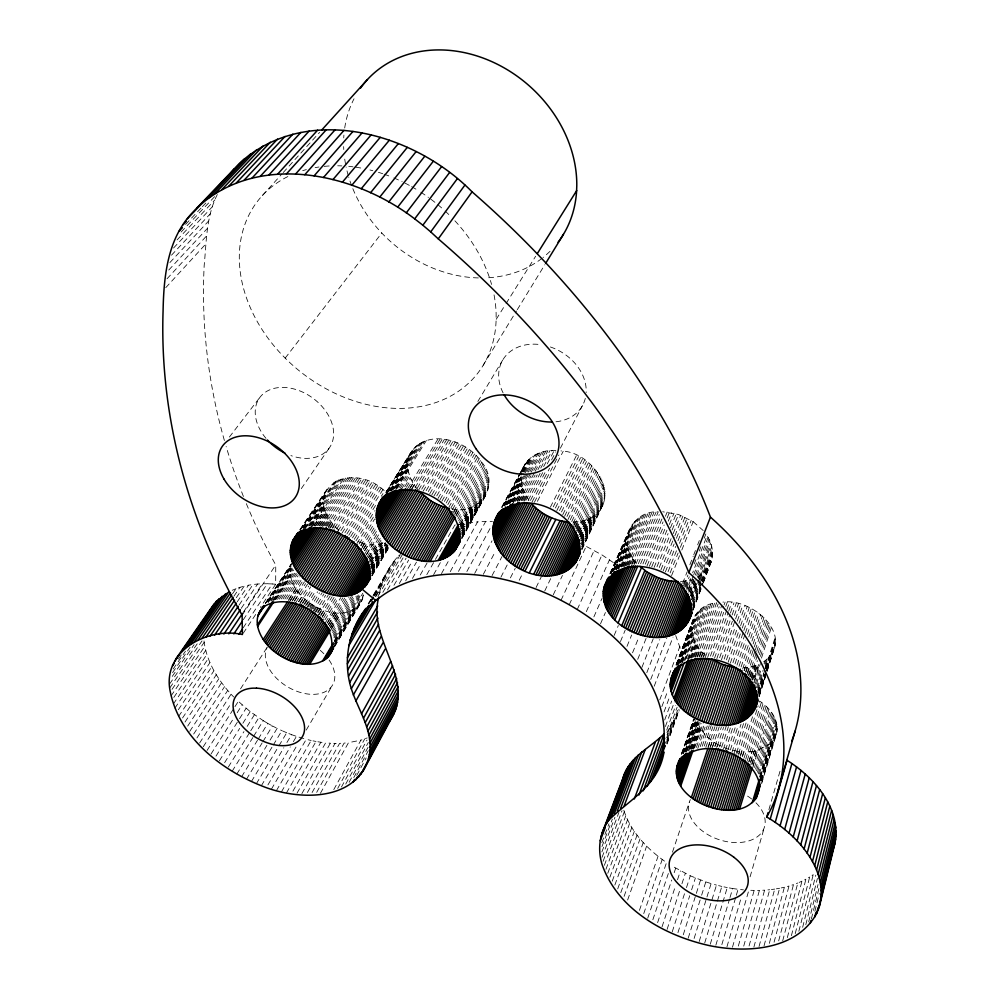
<?xml version="1.0" encoding="UTF-8"?>
<svg xmlns="http://www.w3.org/2000/svg" width="999" height="999" viewBox="0 0 999 999"><rect width="100%" height="100%" fill="white"/><g stroke="black" fill="none" stroke-linecap="round" stroke-linejoin="round"><path stroke-width="0.75" stroke-dasharray="5 3.75" d="M573.076 522.09C628.371 519.093 602.36 452.447 560.963 450.911M451.498 508.728C479.345 516.183 500.786 484.827 481.743 462.312C467.52 440.534 428.921 427.634 411.263 451.873L385.951 492.27M636.063 563.823L658.254 511.85C629.919 510.127 616.283 547.277 638.311 564.76M763.548 661.912C797.202 637.075 752.284 597.614 722.926 602.122M761.613 783.778L776.41 734.053C779.932 720.729 770.254 708.029 759.652 701.086L757.779 707.042M528.908 500.474L522.365 487.899L520.941 476.848L505.756 505.132M246.341 503.658A780.194 634.165 9.7 0 0 275.736 564.997L275.674 584.253L260.327 607.454M417.882 489.785C409.053 479.782 403.933 464.11 411.263 451.873M697.115 656.518L716.595 602.809C686.563 605.506 684.065 643.181 708.004 656.643M224.388 440.509A780.194 634.165 9.7 0 1 204.183 265.509C206.493 241.608 206.131 216.471 217.332 194.505M703.346 582.679L710.926 562.537C714.335 553.633 712.087 543.493 707.03 535.689L692.669 572.839M338.723 530.219C297.14 491.171 350.174 458.391 384.627 490.996L381.343 496.216M494.043 294.892A139.685 108.154 38.4 0 1 496.141 314.161L496.103 320.417A139.685 108.154 38.4 0 1 469.268 382.58L465.097 386.288A139.685 108.154 38.4 0 1 355.507 401.386L349.175 399.225A139.685 108.154 38.4 0 1 285.889 358.853L281.056 353.883A139.685 108.154 38.4 0 1 288.336 176.323M267.22 601.785L291.071 565.634C282.18 600.062 351.024 635.851 363.499 594.917L334.99 642.507M379.208 594.08C382.105 579.495 389.098 565.734 399.35 554.944M814.872 911.288L819.317 893.356M808.728 921.852L818.031 884.54M811.375 918.893L819.18 887.524M805.806 924.662L817.407 878.433M802.647 927.309L815.796 875.149M798.863 931.268L813.223 874.687L815.446 873.014M795.241 933.566L809.665 877.035L813.223 874.687M791.395 935.676L805.906 879.207L809.665 877.035M787.337 937.599L801.947 881.193L805.906 879.207M782.704 940.821L797.801 883.004L801.947 881.193M778.671 940.883L793.493 884.615L797.801 883.004M774.075 942.232L789.01 886.026L793.493 884.615M769.33 943.381L784.377 887.249L789.01 886.026M764.048 945.803L779.607 888.273L784.377 887.249M759.028 946.553L774.712 889.098L779.607 888.273M753.883 947.102L769.705 889.734L774.712 889.098M749.063 945.978L764.597 890.159L769.705 889.734M743.731 946.115L759.415 890.384L764.597 890.159M738.336 946.053L754.158 890.409L759.415 890.384M732.467 947.227L748.838 890.234L754.158 890.409M768.893 809.689L780.344 770.042M750.087 876.822L764.485 826.947M726.96 946.765L741.295 897.352M721.852 944.617L735.888 896.765M736.325 895.266L738.074 889.285L743.468 889.859M761.9 780.719L777.16 729.545M761.775 782.254L777.022 731.068M715.846 945.254L729.57 898.975M730.007 897.477L732.667 888.523L738.074 889.285M760.139 776.41L769.779 744.255L773.9 739.56L776.41 734.053M710.277 944.217L727.247 887.574L732.667 888.523M760.389 777.284L776.585 723.226M760.451 778.246L770.953 743.169M760.289 780.356L776.897 724.824M760.676 780.032L772.04 742.02M760.938 780.494L777.097 726.41M761.238 780.294L773.014 740.808M761.488 780.619L777.185 727.984M758.266 773.875L774.987 718.406M759.377 774.038L775.624 720.017M759.502 777.122L776.161 721.615M756.58 770.666L773.376 715.234M704.72 942.981L721.84 886.425L727.247 887.574M757.479 772.264L774.237 716.82M754.482 767.507L771.353 712.137M755.581 769.08L772.414 713.673M751.673 764.085L755.706 750.973L769.779 744.255M751.972 764.46L768.943 709.128M699.175 941.558L716.458 885.089L721.84 886.425M753.071 765.097L757.529 750.524M752.821 767.419L770.192 710.614M750.686 761.538L753.833 751.335L755.706 750.973M750.574 762.974L767.607 707.679M747.24 760.564L764.66 704.894M694.118 938.473L706.505 898.413M706.967 896.94L711.101 883.578L716.458 885.089M748.75 761.812L751.91 751.635L753.833 751.335M749.088 761.538L766.171 706.268M688.199 938.186L701.161 896.702M701.623 895.216L705.794 881.892L690.284 875.798L671.016 865.471M745.691 759.24L763.061 703.583M742.357 756.156L757.317 708.528M742.519 756.33L743.88 751.985L751.91 751.635M744.118 757.829L761.388 702.309M759.04 692.719L764.66 674.937M766.533 669.005L775.436 640.846M758.915 693.456L764.547 675.649M766.895 668.231L771.116 654.882M759.028 694.43L766.046 672.19M766.52 670.704L775.411 642.532M683.266 934.752L695.878 894.817M696.34 893.343L700.549 880.019M759.377 693.556L765.009 675.749M766.882 669.817L772.04 653.496M759.277 695.079L766.383 672.377M766.845 670.891L775.274 644.205M740.484 754.969L752.684 716.295M759.053 696.553L766.595 672.539M767.057 671.066L775.012 645.841M740.409 756.33L741.82 751.86L743.88 751.985M759.19 696.503L765.284 677.122M767.145 671.278L774.637 647.452M757.467 688.011L763.124 670.217M765.022 664.285L766.433 659.839M736.713 754.37L737.662 751.398L741.82 751.86M757.854 689.847L763.036 673.526M765.384 666.108L767.744 658.691M757.754 692.22L764.797 670.004M765.271 668.518L775.137 637.412M738.561 753.833L748.913 721.128M758.154 691.608L763.798 673.801M765.671 667.869L768.968 657.479M738.81 754.645L739.747 751.673M758.453 692.482L764.085 674.7M765.958 668.768L775.349 639.135M758.353 693.306L764.447 674.013M766.333 668.081L770.092 656.218M734.065 753.258L743.556 723.563M756.443 684.153L761.65 667.844M677.934 932.641L689.722 895.716M691.608 889.809L695.379 877.996M756.518 687.599L761.725 671.291M764.085 663.873L765.034 660.913M736.575 752.771L746.503 721.578M754.357 680.257L759.577 664.01M761.475 658.104L771.465 627.072M731.98 752.322L741.033 724.138M754.145 682.954L760.339 663.698M755.331 683.591L760.551 667.295M751.673 678.346L757.404 660.639M759.315 654.732L769.355 623.738M752.06 679.969L756.842 665.172L758.616 664.472L753.371 680.769M730.344 749.987L737.999 726.261M752.834 680.032L758.066 663.786M760.451 656.405L770.454 625.386M672.227 931.842L684.577 893.493M686.488 887.587L690.284 875.798M667.082 929.407L680.019 889.634M681.942 883.74L685.289 873.438M725.536 749.987L733.254 726.285M749.725 676.66L753.096 666.308L756.842 665.172M750.411 676.698L757.604 654.57M758.079 653.096L768.144 622.115M751.161 677.622L754.994 665.784M728.196 749.2L735.876 725.499M747.589 673.501L754.832 651.398M755.306 649.924L765.434 618.98M723.351 749.362L730.606 727.16M748.251 675.624L751.148 666.745L753.096 666.308M749.05 675.074L756.268 652.959M756.743 651.485L766.832 620.529M745.654 671.815L747.102 667.382L751.148 666.745M662.05 926.81L675.574 885.638M677.509 879.757L680.406 870.928M746.041 671.965L753.783 648.401M754.27 646.927L763.935 617.482M721.628 747.339L728.421 726.623M747.202 673.014L749.15 667.107M744.055 670.516L745.029 667.557L747.102 667.382M744.405 670.466L751.198 649.874M753.134 643.98L762.362 616.033M719.417 746.877L726.236 726.186M714.847 746.415L715.821 743.456C708.079 738.386 700.774 731.33 697.639 722.464L687.936 750.349M748.201 645.616L740.871 667.657L745.029 667.557M750.649 638.261L758.953 613.286M714.997 746.203L721.378 727.01M657.617 922.614L671.753 880.019M674.188 872.676L675.649 868.268M716.658 747.477L717.632 744.517L715.821 743.456M742.669 669.03L749.974 646.977M751.922 641.096L760.701 614.622M717.195 746.503L723.563 727.297M738.985 666.333L746.84 642.844M748.8 636.962L757.142 612M712.299 747.477L719.205 726.822M712.599 746.765L714.073 742.344M707.979 747.327L714.922 726.685M708.279 747.314L710.751 739.947M737.037 665.084L745.404 640.134M747.377 634.265L755.256 610.789M710.127 747.352L717.045 726.71M710.401 747.065L712.387 741.171M652.846 919.742L668.568 872.814M647.714 918.206L666.533 862.549C647.602 849.437 630.282 831.692 623.488 809.153M705.856 747.377L712.824 726.748M735.014 663.898L744.904 634.565M745.404 633.091L753.321 609.627M672.452 852.197L689.31 802.147M730.319 663.199L740.296 633.915M742.282 628.059L749.262 607.554M702.222 746.265L709.24 725.661M704.27 746.041L711.251 725.424M732.941 662.774L743.368 632.005M743.868 630.531L751.31 608.553M728.146 662.237L740.159 627.11M740.659 625.649L747.165 606.63M700.237 746.578L707.267 725.973M643.743 913.61L662.2 859.49M639.435 910.376L658.041 856.305M696.415 747.439L704.495 723.925M726.448 659.889L736.987 629.183M738.998 623.326L745.029 605.781M697.789 748.438L705.843 724.912M692.045 749.188L699.662 727.147M692.856 748.626L701.473 723.663M724.2 659.09L735.301 626.935M737.312 621.091L742.869 605.019M693.443 749.262L700.536 728.683M694.605 748.001L703.209 723.014M688.074 750.986L698.289 721.64M689.035 750.461L698.214 724.038M690.097 748.663L699.263 722.24M721.428 659.839L735.102 620.404M735.601 618.943L740.671 604.333M690.746 749.088L698.888 725.599M691.183 749.337L700.336 722.914M684.765 751.473L695.529 720.679M685.114 751.036L695.354 721.715M685.539 751.585L695.779 722.252M685.838 751.448L696.066 722.115M686.425 751.698L696.653 722.352M687.162 750.449L697.389 721.116M719.642 657.754L732.354 621.253M734.39 615.421L738.448 603.746M714.522 658.216L729.894 614.485M730.406 613.024L733.99 602.822M681.355 754.108L693.706 718.943M681.455 754.257L694.055 718.943M682.192 752.921L694.018 719.218M682.504 753.109L694.392 718.98M682.929 753.333L694.317 720.516M683.578 752.846L694.867 720.591M683.453 753.621L695.254 719.904M716.832 658.666L731.63 616.371M732.142 614.909L736.226 603.234M712.724 656.405L728.159 612.699M728.671 611.238L731.755 602.497M627.634 900.012L646.628 846.141M624.1 896.378L643.219 842.557M710.426 656.143L726.423 611.001M726.935 609.552L729.52 602.272M707.617 657.429L723.676 612.312M725.749 606.493L727.297 602.135M703.096 657.367L721.877 605.032M703.633 656.93L704.682 654.008M620.791 892.669L640.022 838.898M705.344 657.342L723.538 606.443M724.063 604.994L725.099 602.085M617.707 888.898L637.05 835.164M700.886 657.467L719.205 606.618M701.56 656.98L703.134 652.609M666.658 741.57L674.587 719.692L679.133 710.376M614.847 885.052L634.315 831.368M697.639 656.955L700.274 649.675M666.87 742.744L679.02 709.203M666.795 743.631L677.359 714.46M667.057 744.018L679.208 710.464M699.238 656.218L718.144 603.945M699.562 656.992L701.66 651.161M666.857 732.392L674.587 719.692M695.029 656.905L714.585 603.221M667.045 734.927L677.122 707.255M695.804 656.88L698.975 648.151M666.67 737.824L671.44 724.7M666.92 739.647L678.021 709.04M691.058 657.941L710.714 604.308M691.87 658.066L696.665 644.979M693.006 657.379L712.612 603.721M666.72 730.069L675.761 705.319M612.237 881.168L631.805 827.534M694.055 656.768L697.777 646.578M687.349 659.328L707.092 605.719M688.323 659.14L694.73 641.708M688.636 660.039L708.865 604.969M609.877 877.234L629.545 823.638M690.309 657.891L695.641 643.356M665.396 726.535L674.475 701.798M683.953 661.038L703.783 607.467M685.152 660.127L693.194 638.361M686.138 658.691L705.406 606.555M607.779 873.276L627.534 819.717M664.685 719.979L671.653 701.086M680.968 662.262L691.745 633.266M681.43 661.613L700.799 609.502M681.892 662.524L692.12 634.977M664.048 711.875L669.967 695.916M682.354 662.524L702.247 608.453M605.943 869.305L625.786 815.771M676.286 664.922L694.143 617.182M603.084 861.313L622.002 810.726M676.91 663.985L691.533 624.912M676.61 664.947L695.004 615.759M677.272 664.185L691.345 626.548M677.035 665.034L695.953 614.397M661.875 706.618L667.832 690.659M677.572 664.572L681.905 652.971L675.699 635.526M677.759 664.41L697.015 613.086M678.358 664.647L698.189 611.825M604.37 865.309L624.3 811.8M679.607 663.448L691.47 631.58M680.044 662.724L699.45 610.639M602.06 857.329L618.881 812.537M675.973 665.009L693.406 618.656M676.66 663.823L691.832 623.289M601.985 846.54L612.35 819.105M692.906 606.018L701.71 582.642M702.147 581.555L712.562 553.908M692.931 607.517L700.536 587.312M702.709 581.605L712.474 555.706M692.856 608.94L702.497 583.341M703.046 581.905L712.262 557.467M692.969 609.527L702.722 583.641M702.971 582.966L711.937 559.19M601.873 851.922L614.934 817.257M692.919 610.189L702.821 583.903M703.209 582.854L711.488 560.889M693.044 610.014L702.809 584.115M659.765 699.849L679.932 646.278M692.257 601.123L699.899 580.981M700.149 580.007L712.125 548.439M692.806 601.96L700.424 581.855M700.736 581.243L712.387 550.274M601.835 842.644L608.94 823.875M692.981 603.808L701.123 582.267M701.673 580.831L712.537 552.097M690.833 595.566L695.766 582.617M691.583 596.353L696.49 583.453M698.676 577.722L711.238 544.742M691.383 597.502L697.951 580.244M698.501 578.796L699.6 575.923L707.592 568.656L710.926 562.537M691.57 599.662L711.738 546.59M691.857 599.35L698.963 580.656M699.512 579.208L701.161 574.9M689.522 591.445L693.93 579.957M654.195 686.238L672.989 637.175M690.159 592.619L694.542 581.168M696.728 575.436L709.889 541.071M690.209 593.543L695.154 580.606M690.371 595.916L695.304 583.016M697.489 577.297L710.626 542.907M688.261 588.948L693.219 576.073M693.768 574.637L708.091 537.462M688.211 590.709L692.632 579.208M688.711 592.207L694.755 576.46M695.304 575.037L709.053 539.26M686.001 587.512L688.773 580.332L690.734 579.82L686.85 589.872M650.724 679.445L666.882 637.674M686.6 588.561L690.459 578.558M684.053 585.039L687.936 575.049M684.54 586.5L686.763 580.756L688.773 580.332M685.376 586.788L689.248 576.785M694.23 563.936L695.891 559.652M699.213 551.086L700.873 546.79M704.195 538.224L705.856 533.941M646.815 672.677L659.752 639.61M682.617 583.341L687.075 571.928M689.859 564.797L693.194 556.231M693.756 554.807L695.429 550.536M697.652 544.83L699.325 540.546M683.591 583.965L684.715 581.093L686.763 580.756M641.92 667.407L653.259 638.711M637.724 659.34L646.316 637.861M671.578 575.611L679.532 555.731M681.805 550.049L693.156 521.653L678.508 514.485L662.687 511.75M670.129 572.889L678.109 553.021M680.394 547.352L691.208 520.392M668.056 571.665L676.635 550.399M679.495 543.306L689.21 519.205M663.174 570.866L674.113 543.968M676.41 538.299L685.052 517.057M632.554 652.809L638.91 637.1M665.359 571.928L675.686 546.428M677.971 540.759L687.162 518.094M660.938 569.88L674.238 537.337M674.812 535.926L682.904 516.121M659.265 567.569L672.602 535.052M673.176 533.641L680.719 515.259M626.985 646.39L631.668 635.002M656.967 566.758L669.767 535.676M672.102 530.032L678.508 514.485M654.07 567.457L668.081 533.578M670.429 527.934L676.261 513.811M620.454 641.545L625.187 630.182M651.735 566.833L666.97 530.157M669.318 524.512L674.013 513.224M649.387 566.308L665.858 526.835M668.206 521.203L671.74 512.737M647.027 565.884L664.148 525.024M667.107 517.981L669.467 512.35M642.944 563.923L661.962 518.893M614.148 635.439L618.331 625.511M645.279 564.148L663.049 521.903M665.421 516.271L667.195 512.05M640.621 563.786L660.302 517.382M638.324 563.761L659.265 514.56M634.303 564.423L635.501 561.6M631.643 564.26L653.97 512.337M632.417 564.185L634.24 559.952M633.828 563.998L656.093 512.037M628.334 565.009L631.992 556.555M628.895 566.033L651.885 512.724M630.644 563.911L633.066 558.266M624.038 567.12L630.144 553.046M625.386 565.646L647.889 513.773M600.524 623.788L605.419 612.512M626.136 566.071L631.018 554.807M627.422 565.097L649.862 513.199M621.353 566.333L628.721 549.462M621.54 567.045L644.143 515.197M622.639 566.733L629.37 551.261M623.438 566.308L645.978 514.448M617.882 568.331L627.734 545.854M618.006 568.793L640.684 516.97M618.955 568.743L628.171 547.664M620.342 566.47L642.382 516.046M613.523 571.316L636.138 520.242M593.881 616.883L601.91 598.613M614.897 569.093L616.758 564.872L601.972 554.92L579.545 542.769M615.471 568.906L627.197 542.245M615.421 569.48L637.562 519.068M616.321 569.318L627.409 544.043M616.358 569.792L639.085 517.981M609.79 573.838L630.469 527.06M610.377 573.176L631.393 525.574M610.801 573.139L632.429 524.15M611.176 573.364L627.26 536.913M611.338 573.176L633.566 522.777M612.911 570.928L627.122 538.673M613.211 570.466L634.802 521.466M586.338 611.638L609.49 559.765M523.588 466.633L521.753 471.565C525.786 456.331 542.045 449.325 556.505 450.474M577.285 609.44L601.972 554.92M569.243 604.72L594.23 550.349M561.013 600.299L586.301 546.078M581.942 549.075L603.97 502.047M581.818 549.8L603.384 503.708M582.005 542.607L595.029 514.922M581.768 544.705L605.132 494.98M582.105 544.218L596.403 513.761M581.668 546.54L605.007 496.79M582.03 547.215L604.782 498.576M581.743 548.738L604.432 500.337M581.343 539.048L604.782 489.385M581.555 539.135L592.007 516.995M581.605 540.958L605.019 491.271M581.818 540.909L593.556 515.996M581.743 542.844L605.132 493.131M579.807 536.588L603.97 485.601M580.169 536.725L588.686 518.743M553.271 594.792L562.449 575.387M580.968 537.125L604.432 487.5M580.569 538.673L590.384 517.919M578.458 532.742L602.697 481.818M579.17 532.579L585.089 520.142M579.195 534.665L603.384 483.703M579.695 534.702L586.913 519.492M576.635 528.933L600.973 478.071M576.635 530.831L581.256 521.166M577.597 530.831L601.885 479.932M577.922 531.755L583.191 520.704M574.587 527.335L577.235 521.815M544.73 590.996L550.711 578.558M575.561 527.06L599.949 476.236M575.961 528.446L579.27 521.54M573.838 524.762L575.174 522.002M574.375 525.212L598.826 474.425M571.703 521.603L596.266 470.904M573.089 523.389L597.589 472.639M570.217 519.867L594.842 469.205M567.969 519.542L593.331 467.544M536.076 587.537L541.446 576.51M566.97 516.533L591.733 465.946M564.547 516.321L590.059 464.41M561.488 511.975L586.463 461.501M562.724 514.797L588.299 462.924M559.527 510.589L584.565 460.164M556.805 510.639L582.617 458.891M519.218 580.282L522.652 573.426M555.394 508.041L580.594 457.692M553.259 506.88L578.533 456.58M550.387 507.18L576.423 455.544M510.402 577.884L515.259 568.319M500.886 577.222L507.892 563.586M537.4 501.336L563.199 451.286M534.378 502.285L558.866 454.97M532.08 501.973L549.612 468.206M560.377 448.189L582.517 405.507M530.481 500.424L545.254 472.077M551.585 459.915L555.806 451.823M492.082 575.574L501.998 556.518M525.973 500.337L540.109 473.351M543.643 466.608L552.135 450.424M528.221 500.324L543.031 471.99M547.252 463.898L554.308 450.399M522.652 500.649L525.499 495.229M523.776 500.437L537.237 474.825M540.771 468.081L549.987 450.561M524.4 501.073L526.535 497.015M519.48 500.961L534.428 472.677M535.139 471.328L545.816 451.123M520.991 500.199L524.562 493.419M521.603 500.649L535.102 475.049M537.937 469.655L547.877 450.786M483.341 574.3L495.492 551.223M517.257 500.574L522.989 489.76M517.42 501.373L530.968 475.786M533.816 470.404L543.806 451.548M518.718 501.073L523.726 491.595M474.687 573.401L492.007 540.896M513.224 502.247L521.84 486.051M513.461 502.485L529.208 472.889M529.932 471.54L539.947 452.697M515.184 501.423L522.365 487.899M516.121 500.536L530.419 473.613M531.131 472.265L541.845 452.072M508.691 503.409L520.966 480.482M508.778 503.521L534.677 455.119M509.615 503.921L521.141 482.33M510.501 502.634L526.311 473.051M527.022 471.703L536.363 454.22M512.075 501.735L521.441 484.19M512.3 501.848L527.36 473.588M528.084 472.252L538.124 453.421M504.458 506.031L522.177 473.089M522.902 471.753L530.119 458.304M506.306 504.208L522.902 473.289M523.626 471.953L531.555 457.167M507.167 504.27L520.891 478.658M507.142 504.495L523.713 473.576M524.425 472.227L533.079 456.093M356.743 775.411L366.171 757.929M466.87 571.528L490.896 526.935M501.86 506.98L520.079 473.164M520.691 472.015L527.547 460.814M501.86 507.242L520.292 473.014M520.691 472.265L525.362 463.611M501.973 507.554L526.398 462.175M503.658 505.219L521.028 472.914M503.996 505.606L521.553 472.964M522.277 471.628L528.783 459.528M349.126 782.279L368.019 747.364M353.771 777.597L368.281 750.724M345.741 784.078L368.306 742.494M458.479 571.403L485.651 521.503L492.457 521.528M341.446 787.025L366.97 740.122M333.778 789.622L360.889 740.147L367.195 737.924M337.699 788.423L364.735 738.885M450.249 571.653L477.634 521.853L485.651 521.503M320.404 793.331L348.489 742.682L360.889 740.147M461.763 538.286L487.037 492.694M461.788 538.648L486.363 494.243M461.963 532.492L488.798 484.29M461.738 534.078L478.896 503.234M461.85 534.278L488.661 486.051M462.35 534.353L480.232 502.16M462.375 534.677L488.424 487.774M462.125 535.889L481.493 501.011M441.471 573.626L449.675 558.841M462.025 536.376L488.074 489.46M461.813 537.362L482.654 499.8M462.325 536.688L487.612 491.108M462.15 537.412L483.728 498.501M461.675 528.733L474.4 505.944M461.838 528.846L488.711 480.694M461.763 530.606L475.974 505.132M461.95 530.681L488.811 482.505M316.671 792.369L344.106 743.119L348.489 742.682M461.788 532.38L477.472 504.22M460.027 524.575L487.762 475.149M460.539 526.086L471.041 507.33M433.641 574.612L440.397 562.549M460.489 526.461L488.186 477.01M312.088 792.532L339.623 743.356L344.106 743.119M460.764 528.121L472.752 506.68M460.851 528.334L488.511 478.858M307.417 792.494L335.04 743.381L339.623 743.356M459.178 523.076L487.212 473.289M460.264 523.963L469.28 507.892M301.898 793.581L330.382 743.206L335.04 743.381M457.942 518.906L485.801 469.567M426.81 574.637L454.782 525.099L477.634 521.853M458.753 520.791L486.563 471.428M456.006 515.159L483.978 465.896M455.919 515.971L459.715 509.29M457.03 517.02L484.94 467.719M454.882 513.324L482.904 464.085M420.242 575.024L427.097 562.986M454.645 514.635L457.692 509.29M297.065 793.119L325.649 742.819L330.382 743.206M292.919 791.146L320.854 742.245L325.649 742.819M453.658 511.5L481.743 462.312M453.359 513.199L455.644 509.19M450.924 507.967L479.12 458.853M412.45 578.421L420.854 563.736M452.335 509.715L480.482 460.564M405.706 580.831L416.458 562.162M448.651 507.592L477.684 457.18M286.451 792.931L316.021 741.458L320.854 742.245M281.456 791.87L311.151 740.484L316.021 741.458M447.827 504.607L476.161 455.556M399.275 583.578L412.4 560.938M446.153 502.997L474.55 453.996M441.82 501.273L471.128 451.024M393.968 585.302L408.691 560.027M276.436 790.621L306.268 739.297L311.151 740.484M444.405 501.448L472.877 452.472M439.922 499.85L469.305 449.637M387.45 590.009L406.118 558.091M271.403 789.185L296.753 745.816M306.231 730.082L332.517 685.114M382.854 592.332L403.908 556.468M437.974 498.489L467.432 448.314M377.847 596.278L402.085 555.119M436.75 495.891L465.509 447.077M267.919 784.927L290.297 746.877M293.381 741.633L296.466 736.388L306.268 739.297M369.131 603.009L373.052 596.378M373.838 595.054L393.469 561.888M368.793 603.758L372.727 597.127M373.514 595.804L384.503 577.235M261.351 785.738L283.828 747.751M286.938 742.507L291.583 734.652L296.466 736.388M371.366 600.961L373.726 596.99M374.513 595.654L397.265 557.192M371.341 601.273L373.701 597.302M374.475 595.966L382.317 582.704M433.928 495.991L463.524 445.904M375.587 596.503L400.661 554.033M375.861 596.291L380.557 588.324M431.83 494.867L461.513 444.817M368.231 603.758L372.789 595.991M373.576 594.667L390.072 566.82M256.356 783.753L278.159 747.127M278.946 745.816L286.725 732.729L291.583 734.652M429.695 493.818L459.453 443.806M334.453 643.868L355.819 608.179M426.123 490.684L455.244 442.058M334.815 644.293L356.955 607.28M334.303 645.966L362.937 597.789M334.49 646.266L362.525 599.175M334.34 646.79L362 600.499M334.515 646.74L361.388 601.785M428.309 491.545L457.355 442.882M371.753 575.337L388.436 547.589M372.053 575.524L389.348 546.341M372.127 575.561L389.573 546.478M334.977 637.886L361.963 592.956M423.126 491.221L453.109 441.308M334.29 640.771L362.837 593.194M477.859 401.473L502.647 360.164M334.29 641.47L353.309 609.777M334.802 642.045L354.608 609.015M251.386 781.58L272.515 746.315M273.301 745.017L281.905 730.644L286.725 732.729M372.09 569.805L387.225 544.717M333.229 634.353L356.331 596.066M372.165 570.354L387.287 545.279M246.478 779.245L266.92 745.341M270.055 740.122L277.135 728.383L281.905 730.644M371.89 571.603L387.812 545.192M421.703 489.223L450.961 440.659M372.028 571.99L387.924 545.591M333.654 635.988L358.304 595.042M371.778 573.588L388.474 545.866M372.065 573.663L387.962 547.252M372.215 573.826L388.099 547.415M333.966 637.599L360.189 594.018M370.691 566.545L385.065 542.807M332.093 631.043L352.847 596.74M371.116 566.558L385.489 542.819M370.691 568.593L385.851 543.518M371.316 568.281L385.664 544.542M418.681 489.947L448.801 440.109M332.704 632.692L354.233 597.065M372.227 567.919L386.576 544.168M372.19 568.668L386.526 544.93M415.035 487.749L444.493 439.285M330.219 627.509L339.011 613.036M330.544 627.722L348.963 597.402M370.517 562.2L381.73 543.743L383.429 543.319L370.629 564.41M371.216 561.713L383.204 541.945M331.206 628.796L340.796 612.999M241.621 776.76L262.15 742.894M262.949 741.595L272.427 725.961L277.135 728.383M331.368 629.382L351.348 596.415M370.816 564.797L384.403 542.395M417.245 488.149L446.653 439.647M236.825 774.1L257.467 740.296M258.266 738.998L267.782 723.388L272.427 725.961M328.147 624.687L335.377 612.849M328.621 624.425L344.68 598.089M411.7 488.673L414.11 484.74M412.025 488.773L442.357 439.023M369.343 558.816L378.184 544.33L381.73 543.743M369.268 559.452L382.105 538.399M329.195 626.136L337.212 612.986M329.62 626.073L346.466 598.401M369.555 561.213L379.982 544.08M369.892 561.251L383.504 538.861M366.895 557.192L379.77 536.163M327.085 623.151L333.516 612.637M327.51 622.802L342.807 597.802M409.815 488.236L413.024 482.992M409.84 488.586L440.234 438.861M368.306 557.654L376.348 544.492L378.184 544.33M368.531 557.667L380.582 537.937M364.922 553.646L378.646 531.331M324.925 619.842L337.974 598.576M406.318 487.287L411.151 479.42M232.13 771.303L252.859 737.537M253.659 736.238L263.237 720.654L250.175 711.625L236.401 699.687M366.109 555.069L372.565 544.542L376.348 544.492M366.77 554.095L379.657 533.079M325.524 622.514L340.834 597.514M407.679 488.486L438.136 438.798M483.254 365.159L516.458 311.001M517.27 309.69L544.792 264.772M321.928 617.544L325.974 610.988M401.586 488.886L409.665 475.786M364.598 550.586L376.735 530.906M364.635 550.811L368.681 544.243L372.565 544.542M323.701 618.069L336.651 597.04M404.707 486.775L410.352 477.609M362.063 547.177L375.05 526.211M398.863 487.837L408.591 472.127M362.3 547.527L364.735 543.593L368.681 544.243M320.766 615.072L332.143 596.69M320.841 615.609L324.088 610.377M400.174 488.361L409.078 473.963M228.321 767.057L249.95 732.042M250.749 730.744L258.766 717.781M363.374 548.876L375.524 529.195M363.474 549.213L366.708 543.956M322.265 616.545L334.428 596.853M224.625 762.674L243.943 731.605M247.165 726.423L254.408 714.772M395.404 488.049L424.6 441.108M317.894 612.849L320.342 608.928M395.754 488.099L407.942 468.494M360.651 545.516L374.488 523.251M361.114 545.754L362.749 543.131L364.735 543.593M396.403 488.748L426.373 440.484M318.381 614.947L330.594 595.267M396.853 488.611L408.216 470.304M318.956 614.922L322.202 609.69M390.684 490.559L407.792 463.149M315.047 612.212L325.662 595.179M391.183 490.834L421.253 442.607M316.034 612.025L318.481 608.104M391.458 491.021L407.742 464.897M359.178 543.893L374.662 519.03M392.844 490.047L422.889 441.808M393.956 488.898L407.792 466.683M317.557 612.237L328.159 595.204M386.263 492.12L413.199 449.125M313.211 608.841L314.847 606.231M355.981 540.784L374.8 510.726M386.875 491.358L409.74 454.857M386.576 492.145L414.323 447.839M386.988 492.245L415.534 446.64M387.412 491.958L408.641 458.054M219.43 760.763L239.648 728.433M242.894 723.264L250.175 711.625M313.286 610.926L323.938 593.906M387.487 492.42L416.833 445.517M387.849 492.32L408.241 459.715M496.241 319.28L505.269 304.832M506.093 303.521L535.651 256.231M314.198 611.126L316.658 607.192M388.911 491.371L418.219 444.468M390.035 490.122L407.967 461.413M356.793 543.631L374.762 514.86M390.409 490.409L419.705 443.494M354.27 539.31L375.599 505.357M310.627 609.115L313.087 605.207M311.488 609.702L322.153 592.694M385.951 492.432L412.187 450.462M307.742 607.429L317.632 591.758M352.497 537.887L382.929 489.61M309.702 606.718L311.351 604.108M215.984 756.131L238.736 719.979M239.548 718.693L246.054 708.353M309.64 608.541L319.505 592.844M211.039 753.983L233.916 717.869M237.175 712.712L242.083 704.969M305.532 605.656L308.004 601.748M306.656 605.094L315.734 590.734M350.674 536.525L381.168 488.274M307.192 606.868L309.653 602.959M302.734 603.259L311.85 588.911M346.865 534.003L377.485 485.826M303.933 604.395L306.418 600.486M304.707 604.145L313.798 589.785M348.788 535.227L379.345 487.012M300.062 603.021L303.384 597.827M344.892 532.842L375.574 484.702M299.912 603.746L310.701 586.813M207.068 750.424L234.141 707.929M234.965 706.63L238.249 701.485M302.385 603.084L304.87 599.175M240.522 688.873L267.07 647.439M342.045 533.066L373.638 483.653M298.639 601.623L301.96 596.428M298.738 601.723L308.728 586.088M294.717 600.511L305.582 583.603M294.318 601.311L299.325 593.518M340.834 530.756L371.653 482.692M203.247 746.777L231.268 703.034M295.891 602.372L307.567 584.153M289.897 600.936L303.309 580.144M290.272 600.861L296.965 590.471M336.675 528.995L367.632 480.994M199.6 743.031L231.056 694.218C216.97 678.771 205.469 659.627 203.759 638.398M292.719 600.024L304.433 581.83M292.257 601.098L298.102 592.007M337.924 531.131L369.655 481.805M288.761 599.325L301.348 579.845M334.565 528.246L365.597 480.282M288.374 600.599L295.916 588.923M330.444 528.084L332.967 524.2M284.89 598.975L299.2 576.923M332.455 527.584L363.549 479.645M196.953 737.924L227.722 690.446M286.813 599.1L300.262 578.346M332.617 528.359L334.303 525.761M281.144 598.975L297.19 574.35M328.234 526.535L359.453 478.646M193.669 734.04L224.575 686.613M328.346 527.772L331.718 522.589M282.992 598.925L298.177 575.599M329.508 528.309L361.501 479.108M325.224 525.761L329.458 519.293M277.585 599.325L295.367 572.14M326.136 526.148L357.405 478.296M279.345 599.1L296.253 573.201M327.173 526.136L330.544 520.954M272.665 600.499L293.044 569.467M322.003 525.649L353.384 477.847M273.426 600.411L290.397 574.562M274.238 600.024L293.756 570.279M322.527 526.66L328.459 517.607M275.374 599.4L290.622 576.136M324.063 525.849L355.382 478.022M189.748 731.368L221.616 682.704M275.886 599.625L294.53 571.166M317.969 525.536L349.463 477.784M267.919 601.922L291.758 565.759M268.344 602.422L292.183 566.246M319.081 525.811L326.735 514.185M187.7 726.086L218.856 678.758M270.567 600.411L291.82 568.106M319.967 525.549L351.411 477.772M271.154 601.061L292.395 568.743M320.754 526.248L327.56 515.896M243.257 633.229L256.056 613.898M185.015 722.04L216.296 674.75M315.147 526.211L325.387 510.726M316.009 525.624L347.552 477.897M265.334 603.259L291.034 564.298M265.422 603.471L292.083 562.974M266.446 602.459L291.159 565.009M317.495 525.374L326.011 512.45M267.57 601.51L291.421 565.347M243.232 627.734L272.302 583.953L275.674 584.253M311.288 525.162L342.095 478.783M311.613 526.61L324.438 507.267M311.388 527.372L343.868 478.396M313.761 525.761L324.862 508.991M314.098 525.799L345.679 478.096M307.867 526.173L338.748 479.82M309.315 525.749L323.901 503.833M309.553 525.624L340.397 479.258M182.567 717.956L213.961 670.716M310.414 526.173L324.126 505.544M302.847 527.859L324.363 495.679M303.271 528.359L334.228 482.042M178.634 716.408L211.85 666.658M243.269 619.742L267.307 583.741L272.302 583.953M303.871 528.833L335.664 481.218M304.87 528.821L323.776 500.487M305.407 528.096L337.175 480.482M243.456 612.012L262.412 583.766L267.307 583.741M178.334 709.74L209.965 662.574M242.12 615.134L275.736 564.997M299.887 529.745L327.422 488.548M300.05 529.832L325.899 491.246M300.299 529.982L325.287 492.682M302.385 527.609L324.775 494.155M174.862 708.166L208.316 658.491M173.339 704.058L206.905 654.42M241.209 608.379L257.63 584.015L262.412 583.766M173.801 697.427L205.732 650.361M239.123 604.994L252.997 584.502L257.63 584.015M171.054 695.916L204.82 646.328M237.2 601.848L248.501 585.214L252.997 584.502M172.04 689.347L204.158 642.345M236.313 597.664L244.156 586.163L248.501 585.214M169.818 687.924L202.01 640.933M233.878 596.253L239.997 587.325L244.156 586.163M172.265 676.385L194.106 644.655M169.593 684.028L197.502 643.393M232.517 593.806L236.014 588.698L239.997 587.325M172.577 672.639L190.097 647.265M301.298 488.636L329.395 447.827M178.421 659.103L182.817 652.759M173.164 668.993L185.452 651.223M229.395 437.05L259.802 397.465M285.177 358.117L381.78 233.017M550.049 251.323L546.103 254.97A125.399 104.258 41.5 0 1 543.006 257.555M262.4 195.517L282.155 173.701M283.204 172.552L319.605 132.368M165.759 287.662L206.194 243.556M167.02 278.796L206.556 235.951M168.756 270.042L207.355 228.446M169.892 262.55L208.591 221.054M171.491 255.195L210.277 213.823M173.539 248.014L212.387 206.743M177.085 239.91L214.947 199.85M181.094 232.03L216.883 194.281M185.552 224.388L201.348 207.767M202.397 206.656L206.618 202.223M697.964 576.873L699.6 575.923M232.23 590.297L236.014 588.698M684.715 581.093L680.506 581.48M737.662 751.398L727.334 748.85L717.632 744.517M362.749 543.131L354.845 540.471M705.794 881.892L711.101 883.578M751.66 799L750.074 797.814A39.585 26.011 19 0 0 746.703 795.579M263.237 720.654L267.782 723.388M693.156 521.653L703.221 530.556M616.758 564.872L619.08 566.658M231.056 694.218L233.691 696.977M681.905 652.971L683.428 659.615M243.431 496.466A780.194 634.165 9.7 0 1 226.136 446.503M265.984 438.336A42.957 30.882 35.9 0 1 276.436 387.899A42.957 30.882 35.9 0 1 332.917 426.998A42.957 30.882 35.9 0 1 290.896 455.594M541.945 258.379A125.399 104.258 41.5 0 1 485.526 277.884M478.346 277.922A125.399 104.258 41.5 0 1 444.917 272.402L439.173 270.517A125.399 104.258 41.5 0 1 382.405 233.691L378.146 229.083A125.399 104.258 41.5 0 1 352.222 187.15M351.673 185.739A125.399 104.258 41.5 0 1 348.738 177.148M348.314 175.712A125.399 104.258 41.5 0 1 346.129 167.008M345.554 164.086A125.399 104.258 41.5 0 1 344.605 158.254M343.768 149.5A125.399 104.258 41.5 0 1 343.644 146.603M343.731 137.937A125.399 104.258 41.5 0 1 343.906 135.077M344.705 127.997A125.399 104.258 41.5 0 1 354.021 98.789M302.697 170.654A139.685 108.154 38.4 0 1 306.343 169.605M315.122 167.645A139.685 108.154 38.4 0 1 318.981 167.008M324.225 166.371A139.685 108.154 38.4 0 1 330.906 165.896M337.699 165.784A139.685 108.154 38.4 0 1 341.833 165.896M348.776 166.358A139.685 108.154 38.4 0 1 352.984 166.821M355.794 167.208A139.685 108.154 38.4 0 1 362.862 168.406M369.942 169.967A139.685 108.154 38.4 0 1 372.777 170.704M378.434 172.328A139.685 108.154 38.4 0 1 382.667 173.689M384.078 174.176A139.685 108.154 38.4 0 1 391.084 176.798M393.868 177.934A139.685 108.154 38.4 0 1 402.147 181.681M404.882 183.042A139.685 108.154 38.4 0 1 410.277 185.901M411.613 186.651A139.685 108.154 38.4 0 1 418.219 190.559M420.816 192.208A139.685 108.154 38.4 0 1 428.446 197.427M430.931 199.251A139.685 108.154 38.4 0 1 442.857 209.003M445.142 211.064A139.685 108.154 38.4 0 1 450.661 216.383M454.895 220.791A139.685 108.154 38.4 0 1 491.57 284.44M755.981 802.821A39.585 26.011 19 0 1 734.228 842.532A39.585 26.011 19 0 1 690.359 799.637M329.108 660.052A37.737 24.401 30.7 0 1 304.32 693.443A37.737 24.401 30.7 0 1 267.245 647.252M320.204 650.337A37.737 24.401 30.7 0 1 324.438 654.32M585.302 398.389A45.929 36.376 29.7 0 1 554.295 421.915M503.109 392.907A45.929 36.376 29.7 0 1 541.108 344.717M550.387 346.978A45.929 36.376 29.7 0 1 586.163 392.57"/><path stroke-width="1.5" d="M663.898 752.771C657.966 785.751 630.357 798.938 608.99 819.929C599.462 832.392 597.452 849.4 601.997 864.21C617.607 909.714 665.172 935.901 709.827 945.703C746.69 953.208 796.166 950.324 816.608 913.598C833.678 874.325 798.8 835.501 766.77 817.032L768.044 812.637M791.82 740.896A276.024 193.132 25.4 0 0 710.451 517.12A670.354 431.168 35.9 0 0 472.09 191.845C414.036 132.705 306.193 101.923 239.248 163.599L192.095 213.012C167.295 239.285 163.761 276.798 163.074 311.114A814.872 646.465 11 0 0 242.12 615.134L242.407 634.515C207.505 626.748 161.401 651.348 170.305 691.895C179.62 737.25 220.23 769.38 261.351 785.738C296.378 800.386 355.02 802.697 368.519 758.503C375.349 733.541 358.541 711.288 351.323 688.748C342.682 661.425 348.326 630.831 365.984 608.316M819.392 906.43L835.052 842.819C841.233 808.104 814.41 777.684 787.062 760.326L770.204 819.13M496.178 517.532C522.44 480.544 596.291 520.404 575.724 562.387C547.227 599.288 471.69 554.27 498.963 512.362M558.066 242.233A125.399 104.258 41.5 0 0 576.56 191.646L576.785 185.727A125.399 104.258 41.5 0 0 492.132 61.763A125.399 104.258 41.5 0 0 360.477 88.149M379.408 502.697C406.456 467.32 477.597 511.301 454.707 550.824C424.65 582.904 355.582 536.188 382.679 497.477M388.948 721.952C418.681 681.468 366.645 640.259 378.833 597.04M670.192 684.69C677.609 638.261 757.217 660.152 757.155 700.361C748.039 745.142 671.728 723.8 670.192 684.69L676.673 667.307M677.235 765.833C695.004 733.016 753.433 751.198 759.64 784.877C756.28 834.839 658.528 802.871 679.295 759.977M290.272 550.724C298.901 503.883 372.277 537.837 369.78 574.313C359.503 619.343 289.273 586.238 290.272 550.724L304.008 530.107M603.021 593.369C611.588 543.756 695.928 569.905 691.121 613.523C676.972 665.759 576.81 623.176 610.439 576.535M659.14 765.896C683.716 691.695 613.786 624.8 552.622 596.178C494.13 568.843 408.978 558.641 362.849 613.623M329.857 654.582C342.295 621.69 293.768 590.347 265.359 605.806C247.415 619.03 262.475 644.48 277.547 653.821C292.682 665.309 322.19 671.253 332.23 650.611M818.144 910.077L835.688 838.96M820.978 886.787L835.801 826.96M814.772 916.995L815.883 912.512M821.29 890.871L836.076 831.018M816.608 913.598L818.081 907.616M821.29 894.892L836.038 835.027M819.405 878.471L834.34 818.681M820.354 882.654L835.226 822.839M810.264 923.376L811.001 920.379M818.144 874.25L833.141 814.51M835.052 842.819L832.866 850.224M816.57 870.029L831.643 810.314M814.672 865.783L829.844 806.118M812.474 861.563L827.734 801.935M809.977 857.354L825.349 797.776M807.18 853.171L822.664 793.668M804.095 849.038L819.704 789.597M800.723 844.967L816.47 785.589M797.09 840.958L812.974 781.655M793.194 837.05L809.215 777.821M789.048 833.228L805.219 774.075M784.652 829.507L800.998 770.441M780.044 825.911L796.553 766.932M775.224 822.452L791.907 763.561M622.365 780.781C626.66 758.229 649.325 748.551 664.035 734.015L643.269 790.796M778.258 789.859L795.117 731.093M752.247 802.709L759.265 779.332M753.446 801.635L759.577 781.168M754.557 800.499L759.802 782.954M755.556 799.3L759.927 784.677M756.455 798.051L759.952 786.35M737.811 809.24L750.786 766.995M739.685 808.815L752.172 768.019M735.876 809.59L749.787 764.447M731.892 810.027L746.79 762.025M733.903 809.839L748.301 763.273M729.832 810.127L745.242 760.689M725.649 810.064L741.608 759.24M727.747 810.139L743.656 759.277M752.821 712.749L757.517 697.914M753.758 711.363L757.504 699.487M754.595 709.914L757.954 699.075M755.306 708.428L757.704 700.724M723.513 809.927L739.947 757.816M755.906 706.892L757.804 700.861M748.039 717.682L756.53 690.983M719.23 809.39L736.251 755.856M749.375 716.545L756.917 692.806M750.624 715.334L757.205 694.567M721.378 809.689L738.336 756.131M751.772 714.073L757.879 694.792M745.067 719.73L755.494 687.112M717.082 808.99L734.627 754.008M746.603 718.743L755.581 690.571M712.799 807.979L730.469 753.059M741.782 721.478L753.671 684.44M714.934 808.528L732.542 753.571M743.468 720.641L754.857 685.077M710.664 807.367L728.408 752.472M738.186 722.901L751.573 681.455M740.009 722.227L752.896 682.242M734.327 724L749.25 678.146M708.566 806.668L726.847 750.336M736.288 723.488L750.674 679.095M704.445 805.069L722.377 750.274M732.317 724.412L747.764 677.097M706.493 805.906L724.35 751.086M728.159 724.987L745.167 673.289M702.434 804.17L720.429 749.412M730.269 724.75L746.728 674.5M700.461 803.196L718.518 748.476M726.023 725.149L743.081 673.463M721.653 725.187L740.309 669.143M696.665 801.073L713.86 749.362M698.538 802.16L716.171 748.95M723.85 725.212L741.945 670.604M719.442 725.074L738.161 669.068M694.854 799.924L712.1 748.251M691.408 797.464L707.779 748.788M717.207 724.874L736.488 667.419M693.094 798.725L709.914 748.551M712.737 724.225L732.155 666.832L734.315 667.17L714.972 724.587M710.489 723.763L729.982 666.408L732.155 666.832M708.266 723.226L727.834 665.908L729.982 666.408M706.056 722.602L725.686 665.309L727.834 665.908M679.857 784.44L691.533 750.649M701.698 721.103L721.478 663.898L711.588 659.053L691.445 716.071M680.769 785.988L692.931 750.724M703.858 721.89L723.563 664.647L725.686 665.309M678.333 781.28L688.011 753.396M699.562 720.242L719.405 663.074M679.045 782.866L689.722 752.022M676.56 774.937L683.229 755.881M676.835 776.523L684.515 754.52M697.464 719.305L717.382 662.175M677.222 778.109L685.913 753.171M677.722 779.695L686.912 753.283M676.573 768.768L680.169 758.516M679.108 761.713L680.132 758.79M676.398 770.279L680.506 758.553M676.335 771.815L681.48 757.155M695.404 718.293L715.409 661.201M676.385 773.376L682.042 757.242M693.406 717.22L713.473 660.164M689.56 714.872L709.24 659.34M687.724 713.598L706.955 659.565M684.278 710.888L703.109 658.378M685.963 712.275L705.257 658.266M682.667 709.465L701.036 658.441M653.97 776.56L665.072 745.941M679.695 706.455L697.115 658.416M662.649 754.407L663.698 751.498M656.755 771.34L663.623 752.372M681.131 707.979L699.025 658.453M647.202 786.3L664.735 738.224M678.346 704.907L695.279 658.329M650.774 781.543L665.084 742.195M663.736 748.388L664.797 745.479M675.911 701.685L691.345 659.527M677.085 703.308L692.994 659.677M673.888 698.351L687.787 660.589M638.973 795.017L659.815 738.286M674.849 700.024L689.248 660.801M672.277 694.954L684.078 663.036M634.328 798.988L655.269 742.307M670.729 689.797L679.882 665.159M671.128 691.52L681.355 663.973M673.039 673.601L674.113 670.716M670.416 681.355L675.287 668.331M624.1 806.056L645.242 749.512M670.242 683.016L675.661 668.531M670.254 686.375L678.221 665.359M670.429 688.086L678.521 666.345M620.541 808.516L641.758 752.01M671.116 678.146L673.363 672.177M670.704 679.732L673.413 672.502M614.223 813.923L635.551 757.492M685.302 626.161L691.82 608.891M686.413 624.787L691.845 610.389M687.424 623.339L691.77 611.825M688.336 621.828L691.882 612.399M617.245 811.138L638.523 754.67M689.123 620.254L691.982 612.662M689.797 618.643L691.97 612.887M608.99 819.929L630.394 763.561M681.343 629.907L691.158 604.008M611.475 816.857L632.829 760.451M682.754 628.733L692.02 604.27M684.078 627.484L691.695 607.342M676.56 632.954L689.735 598.438M678.234 632.017L690.284 600.374M601.972 833.441L624.725 773.588M600.948 837.075L626.336 770.129M600.212 840.796L605.157 827.796M606.805 823.139L628.221 766.782M679.832 631.006L690.771 602.235M672.976 634.565L688.411 594.33M674.8 633.803L689.11 596.428M671.078 635.239L687.112 593.581M667.107 636.326L684.889 590.384M669.118 635.826L686.301 591.308M766.77 817.032L770.916 809.115A285.726 193.207 25.5 0 0 688.835 572.677L710.451 517.12M665.034 636.725L683.978 587.936M660.764 637.25L681.505 584.203M662.924 637.037L683.041 585.402M658.578 637.362L679.944 582.917M654.12 637.325L676.173 581.505L678.346 581.543L656.355 637.399M651.86 637.162L673.988 581.368L676.173 581.505M649.587 636.912L671.79 581.156L673.988 581.368M647.315 636.563L669.592 580.831L671.79 581.156M642.769 635.589L665.197 579.944L669.592 580.831M645.042 636.126L667.394 580.431M640.521 634.977L663.011 579.358L665.197 579.944M638.274 634.265L660.851 578.683L663.011 579.358M636.063 633.478L658.716 577.934L660.851 578.683M633.878 632.604L656.605 577.097L646.703 571.765L639.835 566.271M631.73 631.655L654.532 576.186M627.559 629.507L650.511 574.113M629.62 630.619L652.497 575.187M625.549 628.321L648.576 572.976M623.601 627.072L646.703 571.765M621.715 625.761L644.879 570.479M618.131 622.939L641.433 567.744M614.872 619.892L637.712 566.171M611.937 616.645L633.691 565.834M613.361 618.294L635.664 566.021M610.614 614.972L631.818 565.596M608.254 611.5L627.734 566.421M609.39 613.249L629.42 566.72M606.306 607.941L623.426 568.531M607.23 609.727L625.524 567.482M604.795 604.295L619.517 570.554M605.494 606.118L621.415 569.555M603.733 600.636L616.658 571.141M604.208 602.472L618.344 570.142M603.021 595.154L612.287 574.113M603.146 596.977L614.248 571.715M603.384 598.801L615.084 572.127M604.22 586.438L607.579 578.858M603.733 588.124L608.516 577.372M603.384 589.835L608.953 577.222M603.146 591.583L609.328 577.572M575.724 562.387L579.994 553.221M576.635 560.876L580.069 553.521M569.63 568.906L580.044 546.753M571.041 567.744L580.144 548.364M572.365 566.52L580.157 549.9M573.588 565.209L580.082 551.361M574.712 563.823L579.895 552.759M566.545 570.966L579.607 543.294M568.131 569.979L579.87 545.067M563.136 572.689L578.858 539.497M564.872 571.878L579.919 540.047M559.44 574.05L577.847 535.339M561.326 573.414L578.384 537.462M555.506 575.037L575.973 532.217M557.504 574.587L576.61 534.515M551.373 575.649L573.926 528.721M553.458 575.387L574.637 531.206M549.25 575.811L573.176 526.148M547.077 575.861L571.74 524.85M542.682 575.699L568.806 521.977C554.707 520.929 541.121 514.248 531.63 503.796L504.133 556.805M544.892 575.836L570.279 523.464M540.459 575.474L566.645 521.79M538.211 575.149L564.485 521.49M533.728 574.213L560.139 520.629M535.976 574.725L562.312 521.116M529.283 572.927L555.831 519.418M524.9 571.266L551.61 517.832M520.641 569.28L547.502 515.921M522.752 570.317L549.537 516.92M518.581 568.169L545.504 514.847M516.558 566.982L543.556 513.698M514.585 565.709L541.67 512.475M512.674 564.385L539.822 511.176M509.028 561.525L536.338 508.391M510.814 562.986L538.049 509.815M507.317 560.002L534.69 506.918M505.681 558.429L533.116 505.382M501.273 553.409L527.484 503.196M502.659 555.132L529.52 503.521M499.987 551.66L525.549 502.834M497.689 548.064L521.216 503.359M498.788 549.875L523.688 502.435M496.703 546.216L519.555 502.897M495.029 542.482L515.109 504.632M495.816 544.355L517.994 502.422M208.242 613.024L216.508 601.211L228.646 592.095L194.393 641.758M493.806 538.723L512.499 503.608M494.368 540.609L513.748 504.12M492.819 533.079L506.53 507.455M493.031 534.952L508.166 506.618M493.356 536.825L510.639 504.433M492.882 527.584L503.009 508.728M360.739 774.5L366.521 763.723M367.482 761.987L395.729 709.377M492.744 529.383L503.583 509.178M362.799 771.603L394.405 712.749M492.719 531.218L505.719 506.955M353.122 782.13L354.57 779.445M369.767 751.136L398.126 698.526M494.617 520.691L498.963 512.624M494.006 522.352L499.8 511.588M355.881 779.769L357.33 777.072M369.28 754.882L397.59 702.26M493.518 524.063L500.786 510.551M493.144 525.799L501.823 509.64M358.429 777.222L360.602 773.176M368.519 758.503L396.79 705.881M369.917 743.331L398.389 690.746M369.98 747.277L398.389 694.68M369.555 739.285L398.102 686.725M368.931 735.164L397.54 682.629M368.007 730.981L396.715 678.471M366.808 726.735L395.604 674.263M365.322 722.439L394.218 670.017M458.042 544.992L460.264 540.971M455.694 549.462L460.339 541.183M363.561 718.131L392.57 665.734M361.526 713.786L390.659 661.45M449.8 555.531L460.239 536.763M451.161 554.47L460.114 538.374M452.447 553.334L459.89 539.922M453.621 552.11L460.327 540.034M458.603 543.394L460.089 540.709M454.707 550.824L459.178 542.769M445.204 558.229L460.177 531.418M446.815 557.417L460.277 533.279M448.351 556.518L460.302 535.064M441.783 559.577L459.041 528.771M443.531 558.941L460.015 529.47M438.099 560.564L458.416 524.425M439.972 560.114L458.753 526.635M355.681 701.323L385.139 649.113M430.144 561.413L455.157 517.307M428.059 561.376L453.896 515.971M353.321 695.042L382.929 642.906M423.826 561.038L452.048 511.675M351.323 688.748L381.094 636.675M425.949 561.263L452.597 514.535M421.678 560.726L449.975 511.401M419.53 560.327L449.413 508.354M349.737 682.467L379.632 630.456M415.222 559.24L445.242 507.342L447.327 507.892L417.37 559.827M348.539 676.211L378.559 624.25M347.739 670.004L377.884 618.081M413.074 558.566L443.156 506.693L445.242 507.342M347.352 663.836L377.597 611.962M410.939 557.804L441.096 505.969L443.156 506.693M347.39 657.754L377.734 605.906M406.73 556.031L437.038 504.258L441.096 505.969M408.828 556.955L439.061 505.157M404.67 555.019L435.052 503.284L437.038 504.258M402.647 553.921L433.091 502.235L435.052 503.284M348.713 645.854L376.074 599.388M353.883 628.958L365.659 609.065M366.658 608.928L368.231 606.268M351.735 634.44L368.993 605.257M400.661 552.759L431.181 501.111L419.305 491.396L388.299 542.782M350.012 640.084L372.727 601.598M396.828 550.224L427.485 498.638M398.726 551.523L429.308 499.912M356.443 623.651L362.737 613.049M394.992 548.851L425.724 497.315M324.962 659.727L332.867 646.515M326.111 658.828L333.229 646.94M327.185 657.866L333.504 647.29M393.219 547.415L424.026 495.916M328.159 656.842L333.266 648.101M329.058 655.744L333.541 648.114M368.569 580.619L370.167 577.971M364.722 587.3L370.292 578.059M366.571 584.815L370.517 578.184M322.415 661.288L333.504 642.794M391.508 545.929L422.377 494.468M323.726 660.539L333.229 644.692M358.554 592.245L370.504 572.439M359.952 591.408L370.304 574.25M370.479 576.311L362.525 589.522L375.499 600.262M389.872 544.38L420.804 492.957M353.908 594.243L369.892 567.869M386.813 541.146L417.082 491.108M355.532 593.668L369.892 569.917M357.08 592.994L369.83 571.878M307.804 664.372L329.408 628.833M350.499 595.154L368.918 564.835M309.628 664.36L330.407 630.119M385.402 539.46L415.746 489.46M352.235 594.742L369.031 567.045M304.071 664.135L327.347 625.998M382.854 535.988L410.901 489.997M346.865 595.691L367.744 561.45M305.956 664.298L328.396 627.459M348.701 595.466L368.756 562.524M384.078 537.737L412.887 490.397M343.057 595.879L366.421 557.717M302.173 663.898L326.286 624.462M381.705 534.203L409.016 489.547M344.98 595.829L367.495 558.965M339.111 595.704L364.173 554.957M298.314 663.174L323.314 622.477M379.72 530.569L405.507 488.598M341.096 595.841L365.309 556.381M300.249 663.573L325.212 622.852M380.669 532.392L407.217 489.085M545.604 263.449L563.411 234.39M294.418 662.125L321.129 618.856M378.134 526.873L401.586 488.886M337.113 595.479L363.012 553.434M296.366 662.687L323.027 619.392M378.883 528.721L403.097 489.398M376.985 523.164L397.24 490.447M333.042 594.767L361.476 548.838M292.47 661.475L320.03 616.92M377.51 525.012L399.363 489.672M335.077 595.167L361.85 551.835M288.599 659.977L316.271 615.471M376.261 519.468L394.13 490.709M330.994 594.28L359.49 548.376M376.561 521.316L396.041 489.922M290.522 660.764L318.144 616.233M376.024 514.06L389.061 493.169M326.898 593.056L357.142 544.592M286.688 659.115L315.222 613.336M375.986 515.834L390.646 492.332M376.061 517.644L392.332 491.508M328.946 593.706L358.316 546.528M282.929 657.18L311.576 611.463M377.884 505.694L383.604 496.565M377.285 507.28L384.64 495.541M376.798 508.916L385.776 494.567M324.862 592.307L355.169 543.881M385.04 496.328L386.675 493.718M376.423 510.589L387.038 493.631M537.3 253.609L576.71 190.559M284.79 658.179L313.386 612.424M376.173 512.312L387.587 494.03M281.094 656.118L309.802 610.426M322.839 591.495L354.021 541.783M378.596 504.17L382.792 497.365M318.856 589.622L350.174 539.984M279.308 654.994L308.067 609.328M320.841 590.596L352.085 540.921M275.836 652.572L304.707 606.967M316.908 588.573L349.113 537.662M277.547 653.821L306.368 608.166M274.188 651.286L303.109 605.694M314.997 587.462L347.265 536.588M311.288 585.027L342.869 535.526M271.029 648.563L299.238 604.333M272.577 649.949L301.561 604.383M313.124 586.276L345.454 535.427M309.515 583.716L341.146 534.24M269.555 647.127L296.978 604.22M266.795 644.168L293.481 602.609M307.779 582.355L339.485 532.904M268.144 645.666L295.617 602.784M264.335 641.083L289.435 602.16M304.508 579.457L335.502 531.381M265.522 642.632L291.421 602.397M306.119 580.931L337.887 531.518M263.224 639.497L287.537 601.885M302.972 577.934L334.028 529.895M300.112 574.775L329.608 529.383M301.511 576.373L331.78 529.657M298.801 573.139L327.497 529.07M296.428 569.78L323.539 528.346M297.577 571.465L326.323 527.435M257.317 624.962L272.577 601.698M295.379 568.056L321.678 527.959M257.58 626.548L273.676 601.985M293.544 564.585L317.382 528.396M294.418 566.321L319.905 527.534M292.108 561.076L314.298 527.509M259.49 612.062L263.748 605.606M258.841 613.311L263.961 605.569M258.291 614.622L264.26 605.594M257.842 615.983L264.66 605.656M292.769 562.824L315.784 527.959M238.948 634.178L242.37 629.02M291.071 557.567L310.751 527.897M291.533 559.315L312.05 528.346M290.309 552.397L305.756 529.208M290.459 554.108L306.743 529.62M290.709 555.831L309.553 527.46M290.796 545.879L301.124 530.432M290.509 547.452L301.698 530.719M233.828 633.89L242.407 621.028M290.334 549.063L303.234 529.757M228.808 633.841L242.595 613.299M292.994 540.034L297.252 533.566M292.295 541.408L298.326 532.405M291.683 542.844L298.576 532.554M291.184 544.343L299.8 531.468M223.926 634.028L240.347 609.665M219.181 634.452L238.249 606.281M214.585 635.114L236.326 603.134M210.165 636.001L234.578 600.212M205.931 637.112L233.004 597.539M198.027 639.997L230.469 592.844M201.873 638.448L231.631 595.079M190.984 643.718L225.275 594.093M174.8 661.251L179.196 654.907M181.843 651.098L216.508 601.211M172.527 665.821L174.288 663.286M184.852 648.226L219.193 598.663M187.8 645.878L222.115 596.278M175.587 659.34L214.073 603.933M688.835 572.677A693.493 430.444 35.5 0 0 438.274 238.873L472.09 191.845M438.274 238.873L430.719 231.893L464.897 185.09M430.719 231.893L422.852 225.212L457.38 178.634M197.24 207.617C257.917 151.461 354.608 172.752 414.697 218.868L449.587 172.502M406.281 212.862L441.546 166.721M397.627 207.23L433.254 161.301M388.761 201.985L424.762 156.256M379.72 197.153L416.108 151.611M370.542 192.745L407.292 147.39M361.238 188.761L398.351 143.594M229.483 174.575L234.166 168.931M351.848 185.24L389.335 140.235M342.407 182.18L380.257 137.338M332.954 179.595L371.153 134.89M323.501 177.485L362.05 132.917M314.098 175.861L352.972 131.418M304.77 174.725L343.968 130.394M295.542 174.076L335.052 129.845M286.451 173.913L326.261 129.783M321.678 130.07L367.445 79.558M277.522 174.251L317.607 130.182M268.793 175.062L309.141 131.056M260.264 176.348L300.874 132.392M251.998 178.097L292.832 134.191M243.993 180.32L285.04 136.426M236.276 182.979L277.522 139.111M228.871 186.076L270.292 142.22M221.815 189.61L263.386 145.729M183.092 224.738L186.251 221.428M208.754 197.864L250.587 153.933M179.233 231.031L182.392 227.71M215.097 193.531L256.805 149.638M187.375 218.731L244.73 158.591M721.478 663.898L723.563 664.647M656.605 577.097L658.716 577.934M431.181 501.111L433.091 502.235M414.697 218.868L422.852 225.212M284.927 453.084A42.957 30.882 35.9 0 1 267.407 439.972M552.11 422.015A45.929 36.376 29.7 0 1 504.158 394.842M256.518 688.161L253.034 688.161A38.961 24.276 30.5 0 0 247.889 731.693A38.961 24.276 30.5 0 0 304.245 731.755A38.961 24.276 30.5 0 0 256.518 688.161M734.09 857.404L732.442 856.18A40.922 25.937 19.4 0 0 669.517 861.275A40.922 25.937 19.4 0 0 722.876 900.761A40.922 25.937 19.4 0 0 734.09 857.404M224.026 479.12A44.53 30.981 35.3 0 0 294.168 498.838A44.53 30.981 35.3 0 0 258.142 437.624A44.53 30.981 35.3 0 0 224.026 479.12M476.061 448.801A47.752 36.701 29.5 0 0 554.383 459.478A47.752 36.701 29.5 0 0 510.589 395.367A47.752 36.701 29.5 0 0 476.061 448.801"/></g></svg>
